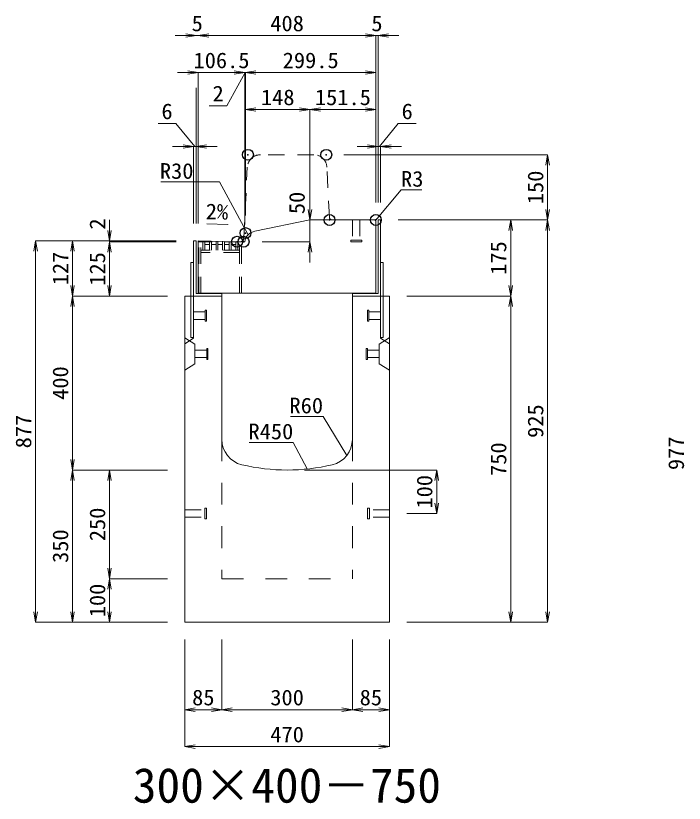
# Model space of a CAD drawing. Units: millimetres at full size. Extents: x -1809 to 57027, y -20349 to 17321.
# Drawn here: x 3276 to 4813, y -8812 to -7001 of the extents above; entities that cross this region are included whole.
import ezdxf
from ezdxf.enums import TextEntityAlignment as Align

# ---------------------------------------------------------------- set-up
doc = ezdxf.new("R2010")
doc.units = ezdxf.units.MM
doc.header["$LTSCALE"] = 50
doc.header["$PDMODE"] = 32
doc.header["$PDSIZE"] = 25
doc.linetypes.add('USER1', pattern=[2, 1, -1])
doc.linetypes.add('USER2', pattern=[1.35, 0.75, -0.6])
for name, color, linetype, lineweight in [('インサート', 3, 'USER2', 9), ('グレーチング', 7, 'USER2', 5), ('受枠', 3, 'Continuous', 5), ('寸法線', 7, 'Continuous', 13), ('引出線', 4, 'Continuous', 13), ('本体', 2, 'Continuous', 13)]:
    doc.layers.add(name, color=color, linetype=linetype, lineweight=lineweight)
doc.layers.add('作業エリア', color=11, linetype='Continuous')
doc.layers.add('文字', color=7, linetype='Continuous')
doc.styles.add('ＭＳ 明朝', font='')
doc.styles.get('ＭＳ 明朝').set_extended_font_data('MS Mincho')

# ---------------------------------------------------------------- blocks, each defined once
blk = doc.blocks.new('open_arrow')
at = {"color": 0, "linetype": 'Continuous', "lineweight": -2}
blk.add_lwpolyline([(7.5, 1.25), (0, 0), (7.5, -1.25)], dxfattribs=at)

msp = doc.modelspace()

# ---------------------------------------------------------------- linework, layer by layer
at = {"layer": 'インサート'}
for p, q in [((4050.5, -7471.05), (4050.5, -7517.05)), ((4050.5, -7471.05), (4067.5, -7471.05)), ((4067.5, -7471.05), (4067.5, -7517.05)), ((4046.5, -7521.05), (4046.5, -7517.05)), ((4046.5, -7517.05), (4071.5, -7517.05)), ((4046.5, -7521.05), (4071.5, -7521.05)), ((4071.5, -7517.05), (4071.5, -7521.05)), ((3715, -7678.55), (3712, -7678.55)), ((3712, -7678.55), (3712, -7703.55)), ((3715, -7703.55), (3715, -7678.55)), ((4085, -7678.55), (4088, -7678.55)), ((4085, -7703.55), (4085, -7678.55)), ((4088, -7678.55), (4088, -7703.55)), ((3685, -7682.55), (3712, -7682.55)), ((3685, -7682.55), (3685, -7699.55)), ((4115, -7682.55), (4088, -7682.55)), ((4115, -7682.55), (4115, -7699.55)), ((3685, -7699.55), (3712, -7699.55)), ((3712, -7703.55), (3715, -7703.55)), ((4088, -7703.55), (4085, -7703.55)), ((4115, -7699.55), (4088, -7699.55)), ((3718.2, -7766.55), (3715.2, -7766.55)), ((3715.2, -7766.55), (3715.2, -7791.55)), ((3718.2, -7791.55), (3718.2, -7766.55)), ((4081.8, -7766.55), (4084.8, -7766.55)), ((4081.8, -7791.55), (4081.8, -7766.55)), ((4084.8, -7766.55), (4084.8, -7791.55)), ((3688.2, -7770.55), (3715.2, -7770.55)), ((3688.2, -7770.55), (3688.2, -7787.55)), ((4111.8, -7770.55), (4084.8, -7770.55)), ((4111.8, -7770.55), (4111.8, -7787.55)), ((3688.2, -7787.55), (3715.2, -7787.55)), ((3715.2, -7791.55), (3718.2, -7791.55)), ((4084.8, -7791.55), (4081.8, -7791.55)), ((4111.8, -7787.55), (4084.8, -7787.55)), ((3665, -8137.55), (3711, -8137.55)), ((3665, -8154.55), (3665, -8137.55)), ((3711, -8158.55), (3711, -8133.55)), ((3711, -8133.55), (3715, -8133.55)), ((3715, -8158.55), (3715, -8133.55)), ((4085, -8133.55), (4089, -8133.55)), ((4085, -8133.55), (4085, -8158.55)), ((4089, -8133.55), (4089, -8158.55)), ((4135, -8137.55), (4089, -8137.55)), ((4135, -8137.55), (4135, -8154.55)), ((3665, -8154.55), (3711, -8154.55)), ((3715, -8158.55), (3711, -8158.55)), ((4089, -8158.55), (4085, -8158.55)), ((4135, -8154.55), (4089, -8154.55))]:
    msp.add_line(p, q, dxfattribs=at)
at = {"layer": 'グレーチング'}
for p, q in [((3697.5, -7639.05), (3697.5, -7521.05)), ((3795.5, -7521.05), (3697.5, -7521.05)), ((3702, -7639.05), (3702, -7521.05)), ((3706.5, -7540.05), (3706.5, -7521.05)), ((3711, -7540.05), (3711, -7521.05)), ((3721.6, -7527.05), (3711, -7527.05)), ((3721.6, -7540.05), (3721.6, -7521.05)), ((3726.1, -7540.05), (3726.1, -7521.05)), ((3736.7, -7527.05), (3726.1, -7527.05)), ((3736.7, -7540.05), (3736.7, -7521.05)), ((3741.2, -7540.05), (3741.2, -7521.05)), ((3751.8, -7527.05), (3741.2, -7527.05)), ((3751.8, -7540.05), (3751.8, -7521.05)), ((3756.3, -7540.05), (3756.3, -7521.05)), ((3766.9, -7527.05), (3756.3, -7527.05)), ((3766.9, -7540.05), (3766.9, -7521.05)), ((3771.4, -7540.05), (3771.4, -7521.05)), ((3782, -7527.05), (3771.4, -7527.05)), ((3782, -7540.05), (3782, -7521.05)), ((3786.5, -7540.05), (3786.5, -7521.05)), ((3791, -7639.05), (3791, -7521.05)), ((3795.5, -7639.05), (3795.5, -7521.05)), ((3791, -7540.05), (3702, -7540.05)), ((3791, -7546.05), (3702, -7546.05))]:
    msp.add_line(p, q, dxfattribs=at)
at = {"layer": '作業エリア'}
for p in [(3810, -7321.05), (3990, -7321.05), (3997.5, -7471.05), (4104, -7471.05), (3804.5, -7501.05), (3785, -7521.05), (3800, -7521.05)]:
    msp.add_point(p, dxfattribs=at)
at = {"layer": '受枠'}
for p, q in [((4109, -7471.05), (4109, -7640.05)), ((4115, -7471.05), (4109, -7471.05)), ((4115, -7471.05), (4115, -7741.05)), ((3685, -7519.05), (3685, -7741.05)), ((3685, -7519.05), (3691, -7519.05)), ((3691, -7519.05), (3691, -7640.05)), ((3679, -7569.05), (3679, -7741.05)), ((3679, -7569.05), (3685, -7569.05)), ((4121, -7569.05), (4115, -7569.05)), ((4121, -7569.05), (4121, -7741.05)), ((3691, -7640.05), (3750, -7640.05)), ((3750, -7640.05), (3750, -7646.05)), ((4050, -7640.05), (4050, -7646.05)), ((4109, -7640.05), (4050, -7640.05)), ((3685, -7646.05), (3750, -7646.05)), ((4115, -7646.05), (4050, -7646.05)), ((3679, -7741.05), (3685, -7741.05)), ((4121, -7741.05), (4115, -7741.05))]:
    msp.add_line(p, q, dxfattribs=at)
at = {"layer": '寸法線'}
for p, q in [((3744, -7046.93), (3643, -7046.93)), ((4104, -7046.93), (3696, -7046.93)), ((4056, -7046.93), (4157, -7046.93)), ((4104, -7431.03), (4104, -7046.93)), ((4104, -7431.03), (4104, -7046.93)), ((4109, -7431.03), (4109, -7046.93)), ((3802.57, -7131.93), (3648, -7131.93)), ((3696, -7479.25), (3696, -7131.93)), ((3852.5, -7131.93), (3754.57, -7131.93)), ((3803.53, -7131.93), (3761.69, -7208.3)), ((3802.57, -7481.03), (3802.57, -7131.93)), ((4104, -7131.93), (3804.5, -7131.93)), ((3804.5, -7461.03), (3804.5, -7131.93)), ((4104, -7431.03), (4104, -7131.93)), ((3691, -7479.03), (3691, -7166.91)), ((3696, -7479.25), (3696, -7176.93)), ((3696, -7479.25), (3696, -7176.93)), ((3802.57, -7481.03), (3802.57, -7178.69)), ((3804.5, -7461.03), (3804.5, -7176.93)), ((3761.69, -7208.3), (3721.28, -7208.3)), ((3804.5, -7216.93), (3952.5, -7216.93)), ((3804.5, -7461.03), (3804.5, -7216.93)), ((3952.5, -7431.03), (3952.5, -7216.93)), ((3952.5, -7216.93), (4104, -7216.93)), ((3952.5, -7431.03), (3952.5, -7216.93)), ((4104, -7431.03), (4104, -7216.93)), ((3644.67, -7249.13), (3603.44, -7249.13)), ((3688, -7301.93), (3644.67, -7249.13)), ((4112, -7301.93), (4155.33, -7249.13)), ((4155.33, -7249.13), (4196.56, -7249.13)), ((3739, -7301.93), (3637, -7301.93)), ((3685, -7479.03), (3685, -7301.93)), ((3691, -7479.03), (3691, -7301.93)), ((4061, -7301.93), (4163, -7301.93)), ((4109, -7431.03), (4109, -7301.93)), ((4115, -7431.03), (4115, -7301.93)), ((4030.02, -7321.05), (4498.78, -7321.05)), ((4498.78, -7321.05), (4498.78, -7471.05)), ((3952.5, -7423.05), (3952.5, -7569.05)), ((3492.06, -7471.05), (3492.06, -7569.05)), ((4155.02, -7471.05), (4413.78, -7471.05)), ((4155.02, -7471.05), (4498.78, -7471.05)), ((4155.02, -7471.05), (4498.78, -7471.05)), ((4413.78, -7471.05), (4413.78, -7646.05)), ((4498.78, -7471.05), (4498.78, -8396.05)), ((3322.06, -8396.05), (3322.06, -7519.05)), ((3644.98, -7519.05), (3322.06, -7519.05)), ((3407.06, -7519.05), (3407.06, -7646.05)), ((3644.98, -7519.05), (3407.06, -7519.05)), ((3644.98, -7519.05), (3492.06, -7519.05)), ((3644.98, -7521.05), (3492.06, -7521.05)), ((3492.06, -7521.05), (3492.06, -7646.05)), ((3644.98, -7521.05), (3492.06, -7521.05)), ((3842.59, -7521.05), (3952.5, -7521.05)), ((3624.98, -7646.05), (3407.06, -7646.05)), ((3407.06, -7646.05), (3407.06, -8046.05)), ((3624.98, -7646.05), (3407.06, -7646.05)), ((3624.98, -7646.05), (3492.06, -7646.05)), ((4175.02, -7646.05), (4413.78, -7646.05)), ((4175.02, -7646.05), (4413.78, -7646.05)), ((4413.78, -7646.05), (4413.78, -8396.05)), ((3624.98, -8046.05), (3407.06, -8046.05)), ((3407.06, -8396.05), (3407.06, -8046.05)), ((3624.98, -8046.05), (3407.06, -8046.05)), ((3492.06, -8046.05), (3492.06, -8296.05)), ((3624.98, -8046.05), (3492.06, -8046.05)), ((3940.02, -8046.05), (4243.78, -8046.05)), ((4243.78, -8046.05), (4243.78, -8146.05)), ((4175.02, -8146.05), (4243.78, -8146.05)), ((3624.98, -8296.05), (3492.06, -8296.05)), ((3492.06, -8296.05), (3492.06, -8396.05)), ((3624.98, -8296.05), (3492.06, -8296.05)), ((3624.98, -8396.05), (3322.06, -8396.05)), ((3624.98, -8396.05), (3407.06, -8396.05)), ((3624.98, -8396.05), (3492.06, -8396.05)), ((4175.02, -8396.05), (4413.78, -8396.05)), ((4175.02, -8396.05), (4498.78, -8396.05)), ((3665, -8436.07), (3665, -8597.21)), ((3665, -8436.07), (3665, -8682.21)), ((3750, -8436.07), (3750, -8597.21)), ((3750, -8436.07), (3750, -8597.21)), ((4050, -8436.07), (4050, -8597.21)), ((4050, -8436.07), (4050, -8597.21)), ((4135, -8436.07), (4135, -8597.21)), ((4135, -8436.07), (4135, -8682.21)), ((3665, -8597.21), (3750, -8597.21)), ((3750, -8597.21), (4050, -8597.21)), ((4050, -8597.21), (4135, -8597.21)), ((3665, -8682.21), (4135, -8682.21))]:
    msp.add_line(p, q, dxfattribs=at)
at = {"layer": '引出線'}
for points in [[(3810.6, -7505.19), (3744.87, -7383.51), (3684.87, -7383.51), (3610.2, -7383.51)], [(4103.12, -7471.93), (4161.85, -7401.57), (4209.57, -7401.57)], [(3764, -7481.04), (3715.26, -7480.06), (3764, -7481.04)], [(4037.07, -8012.74), (3982.66, -7922.84), (3907.98, -7922.84)], [(3946.44, -8043.65), (3914.22, -7982.51), (3813.21, -7982.51)]]:
    msp.add_lwpolyline(points, dxfattribs=at)
at = {"layer": '本体', "linetype": 'USER2', "lineweight": 9}
for p, q in [((3961.46, -7321.05), (3838.54, -7321.05)), ((3800.33, -7514.4), (3808.57, -7349.56)), ((3997.17, -7464.4), (3991.43, -7349.56)), ((3685, -7743.05), (3685, -7646.05)), ((4115, -7743.05), (4115, -7646.05)), ((3665, -7755.55), (3685, -7743.05)), ((4135, -7755.55), (4115, -7743.05))]:
    msp.add_line(p, q, dxfattribs=at)
at = {"layer": '本体'}
for p, q in [((3952.5, -7471.05), (3826.19, -7496.66)), ((4101, -7471.05), (3952.5, -7471.05)), ((4104, -7474.05), (4104, -7639.05)), ((3696, -7639.05), (3696, -7519.27)), ((3696, -7519.27), (3785, -7521.05)), ((3785, -7521.05), (3802.57, -7521.05)), ((4104, -7639.05), (3696, -7639.05)), ((3665, -7646.05), (3665, -8396.05)), ((3665, -7646.05), (3750, -7646.05)), ((3750, -7646.05), (3750, -7975.53)), ((4050, -7646.05), (4050, -7975.53)), ((4050, -7646.05), (4135, -7646.05)), ((4135, -7646.05), (4135, -8396.05)), ((3665, -8396.05), (4135, -8396.05))]:
    msp.add_line(p, q, dxfattribs=at)
at = {"layer": '本体', "lineweight": 9}
for p, q in [((3665, -7742.05), (3688.2, -7756.55)), ((4134.58, -7742.31), (4111.8, -7756.55)), ((3688.2, -7756.55), (3688.2, -7801.55)), ((4111.8, -7756.55), (4111.8, -7801.55)), ((3688.2, -7801.55), (3665, -7816.05)), ((4111.8, -7801.55), (4135, -7816.05))]:
    msp.add_line(p, q, dxfattribs=at)
at = {"layer": '本体', "linetype": 'USER1', "lineweight": 15}
for p, q in [((3750, -7975.53), (3750, -8296.05)), ((4050, -7975.53), (4050, -8296.05)), ((3750, -8296.05), (4050, -8296.05))]:
    msp.add_line(p, q, dxfattribs=at)
at = {"layer": '本体', "linetype": 'USER2', "lineweight": 9}
for centre, radius, start, end in [((3838.54, -7351.05), 30, 90, 177.13759), ((3961.46, -7351.05), 30, 2.86241, 90), ((4004.16, -7464.05), 7, 182.86241, 270), ((3793.34, -7514.05), 7, 270, 357.13759)]:
    msp.add_arc(centre, radius, start, end, dxfattribs=at)
at = {"layer": '本体'}
for centre, radius, start, end in [((4101, -7474.05), 3, 0, 90), ((3832.15, -7526.06), 30, 101.45875, 170.39512), ((3810, -7975.53), 60, 180, 256.65764), ((3990, -7975.53), 60, 283.34236, 0), ((3900, -7596.05), 450, 256.65764, 283.34236)]:
    msp.add_arc(centre, radius, start, end, dxfattribs=at)

# ---------------------------------------------------------------- block references
at = {"layer": '寸法線', "xscale": 3.2, "yscale": 3.2}
for p, rotation in [((3691, -7046.93), 180), ((4104, -7046.93), 180), ((4104, -7046.93), 180), ((3696, -7131.93), 180), ((3802.57, -7131.93), 180), ((3802.57, -7131.93), 180), ((4104, -7131.93), 180), ((3952.5, -7216.93), 180), ((4104, -7216.93), 180), ((3685, -7301.93), 180), ((4109, -7301.93), 180), ((4498.78, -7321.05), 270), ((3952.5, -7471.05), 90), ((4498.78, -7471.05), 90), ((4413.78, -7471.05), 270), ((4498.78, -7471.05), 270), ((3492.06, -7519.05), 90), ((3322.06, -7519.05), 270), ((3407.06, -7519.05), 270), ((3492.06, -7521.05), 270), ((3492.06, -7521.05), 270), ((3952.5, -7521.05), 270), ((3407.06, -7646.05), 90), ((3492.06, -7646.05), 90), ((4413.78, -7646.05), 90), ((3407.06, -7646.05), 270), ((4413.78, -7646.05), 270), ((3407.06, -8046.05), 90), ((3407.06, -8046.05), 270), ((3492.06, -8046.05), 270), ((4243.78, -8046.05), 270), ((4243.78, -8146.05), 90), ((3492.06, -8296.05), 90), ((3492.06, -8296.05), 270), ((3322.06, -8396.05), 90), ((3407.06, -8396.05), 90), ((3492.06, -8396.05), 90), ((4413.78, -8396.05), 90), ((4498.78, -8396.05), 90), ((3750, -8597.21), 180), ((4050, -8597.21), 180), ((4135, -8597.21), 180), ((4135, -8682.21), 180)]:
    msp.add_blockref('open_arrow', p, dxfattribs=dict(at, rotation=rotation))
for p in [(3696, -7046.93), (3696, -7046.93), (4109, -7046.93), (3804.5, -7131.93), (3804.5, -7131.93), (3804.5, -7216.93), (3952.5, -7216.93), (3691, -7301.93), (4115, -7301.93), (3665, -8597.21), (3750, -8597.21), (4050, -8597.21), (3665, -8682.21)]:
    msp.add_blockref('open_arrow', p, dxfattribs=at)
at = {"layer": '引出線', "xscale": 0.0533, "yscale": 0.0533}
for p, rotation in [((4103.12, -7471.93), 50.2), ((3764, -7481.04), 178.9), ((3810.6, -7505.19), 118.4), ((4037.07, -8012.74), 121.2), ((3946.44, -8043.65), 117.8)]:
    msp.add_blockref('open_arrow', p, dxfattribs=dict(at, rotation=rotation))

# ---------------------------------------------------------------- texts
at = {"layer": '寸法線', "style": 'ＭＳ 明朝', "width": 1.05}
for s, p in [('5', (3693.5, -7018.91)), ('408', (3900, -7018.91)), ('5', (4106.5, -7018.91)), ('106.5', (3749.28, -7103.91)), ('299.5', (3954.25, -7103.91)), ('2', (3741.48, -7180.28)), ('148', (3878.5, -7188.91)), ('151.5', (4028.25, -7188.91)), ('6', (3624.05, -7221.11)), ('6', (4175.95, -7221.11)), ('85', (3707.5, -8569.19)), ('300', (3900, -8569.19)), ('85', (4092.5, -8569.19)), ('470', (3900, -8654.19))]:
    msp.add_text(s, height=36.03, dxfattribs=at).set_placement(p, align=Align.MIDDLE_CENTER)
for s, p in [('150', (4470.76, -7396.05)), ('50', (3922.5, -7431.79)), ('2', (3464.06, -7480.2)), ('175', (4385.76, -7558.55)), ('127', (3379.04, -7582.55)), ('125', (3464.04, -7583.55)), ('400', (3379.04, -7846.05)), ('925', (4470.76, -7933.55)), ('877', (3294.04, -7957.55)), ('750', (4385.76, -8021.05)), ('977', (4794.04, -8007.55)), ('100', (4215.76, -8096.05)), ('250', (3464.04, -8171.05)), ('350', (3379.04, -8221.05)), ('100', (3464.04, -8346.05))]:
    msp.add_text(s, height=36.03, rotation=90, dxfattribs=at).set_placement(p, align=Align.MIDDLE_CENTER)
at = {"layer": '引出線', "style": 'ＭＳ 明朝', "width": 1.05}
for s, p in [('R30', (3684.87, -7340.31)), ('R60', (3982.66, -7879.64)), ('R450', (3914.22, -7939.31))]:
    msp.add_text(s, height=36.03, dxfattribs=at).set_placement(p, align=Align.TOP_RIGHT)
msp.add_text('R3', height=36.03, dxfattribs=at).set_placement((4161.85, -7358.37), align=Align.TOP_LEFT)
msp.add_text('2%', height=36.03, rotation=358.854, dxfattribs=at).set_placement((3764.94, -7434.14), align=Align.TOP_RIGHT)
at = {"layer": '文字', "style": 'ＭＳ 明朝'}
msp.add_text('300×400－750', height=80.06, dxfattribs=at).set_placement((3899.52, -8771.03), align=Align.MIDDLE_CENTER)

doc.saveas('drawing.dxf')
